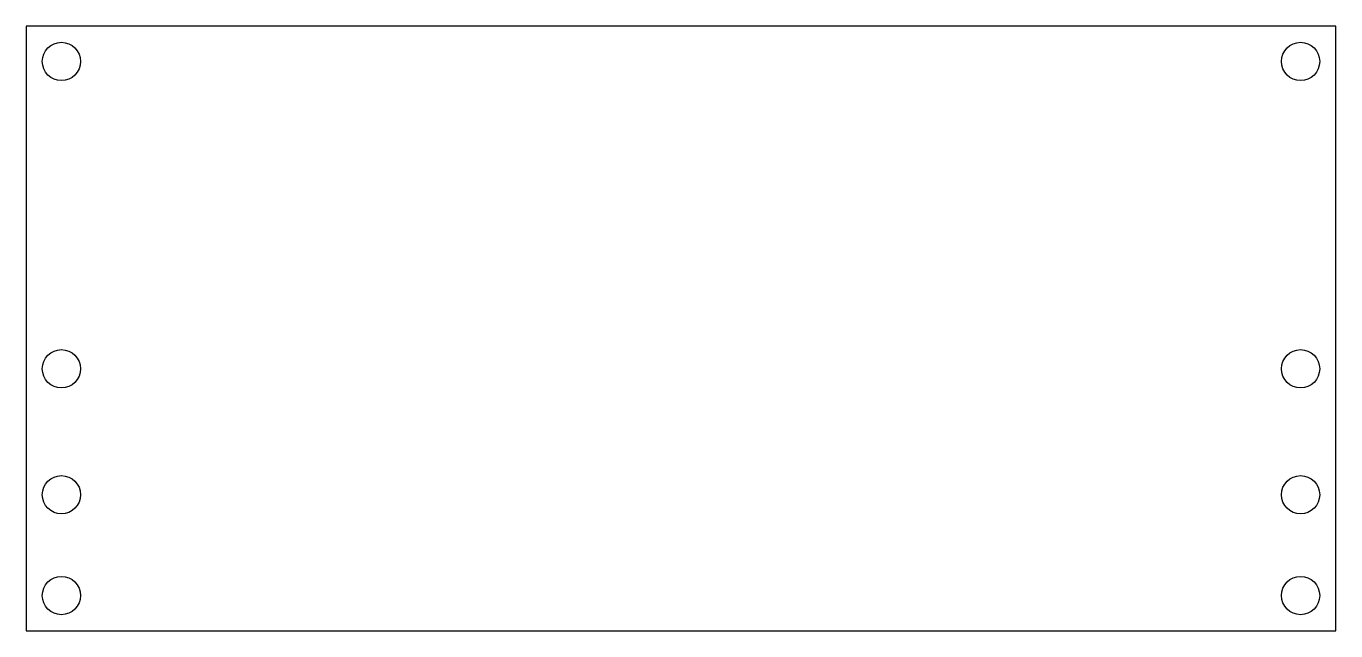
# Model space of a CAD drawing. Header units: inches. Extents: x 0 to 6.5, y 0 to 3.
import ezdxf

# ---------------------------------------------------------------- set-up
doc = ezdxf.new("R2010")
doc.units = ezdxf.units.IN
doc.header["$MEASUREMENT"] = 0
doc.layers.add('CAD', color=7, linetype='Continuous')

msp = doc.modelspace()

# ---------------------------------------------------------------- linework, layer by layer
at = {"layer": 'CAD', "linetype": 'Continuous'}
for p, q in [((6.5, 3), (0, 3)), ((0, 3), (0, 0)), ((6.5, 0), (6.5, 3)), ((0, 0), (6.5, 0))]:
    msp.add_line(p, q, dxfattribs=at)
for centre in [(0.175, 2.825), (6.325, 2.825), (0.175, 1.3), (6.325, 1.3), (0.175, 0.675), (6.325, 0.675), (0.175, 0.175), (6.325, 0.175)]:
    msp.add_circle(centre, 0.095, dxfattribs=at)

doc.saveas('drawing.dxf')
